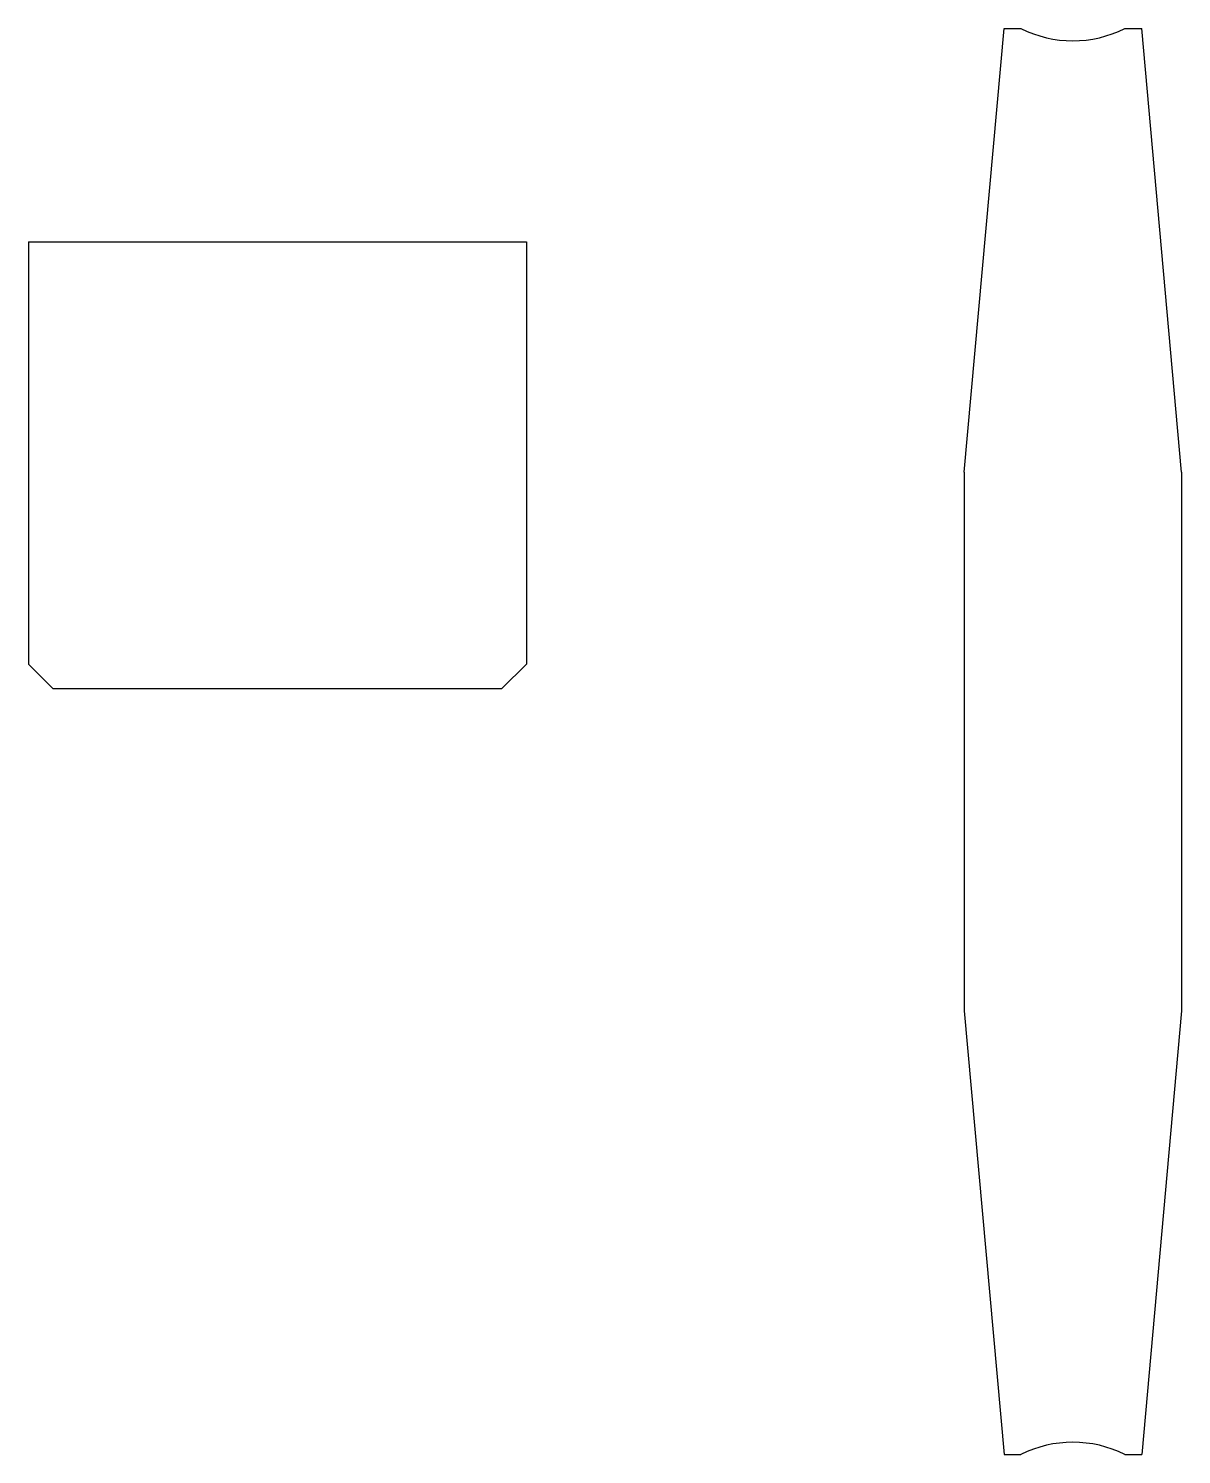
# Model space of a CAD drawing. Header units: millimetres. Extents: x 2867 to 3244, y 773 to 1239.
import ezdxf

# ---------------------------------------------------------------- set-up
doc = ezdxf.new("R2010")
doc.units = ezdxf.units.MM

msp = doc.modelspace()

# ---------------------------------------------------------------- linework, layer by layer
for p, q in [((3172.74, 1094.17), (3185.74, 1239.17)), ((3243.74, 1094.17), (3230.74, 1239.17)), ((2866.83, 1169.48), (3029.6, 1169.48)), ((2866.83, 1169.48), (2866.83, 1031.48)), ((3029.6, 1169.48), (3029.6, 1031.48)), ((3172.74, 1094.17), (3172.74, 918.17)), ((3243.74, 1094.17), (3243.74, 918.17)), ((2866.83, 1031.48), (2874.83, 1023.48)), ((3029.6, 1031.48), (3021.6, 1023.48)), ((2874.83, 1023.48), (3021.6, 1023.48)), ((3172.74, 918.17), (3185.74, 773.17)), ((3243.74, 918.17), (3230.74, 773.17))]:
    msp.add_line(p, q)
for points in [[(3185.74, 1239.17), (3191.27, 1239.17)], [(3225.21, 1239.17), (3230.74, 1239.17)], [(3185.74, 773.17), (3191.27, 773.17)], [(3225.21, 773.17), (3230.74, 773.17)]]:
    msp.add_lwpolyline(points)
for centre, start, end in [((3208.24, 1273.17), 243.4746, 296.5254), ((3208.24, 739.17), 63.4746, 116.5254)]:
    msp.add_arc(centre, 38, start, end)

doc.saveas('drawing.dxf')
